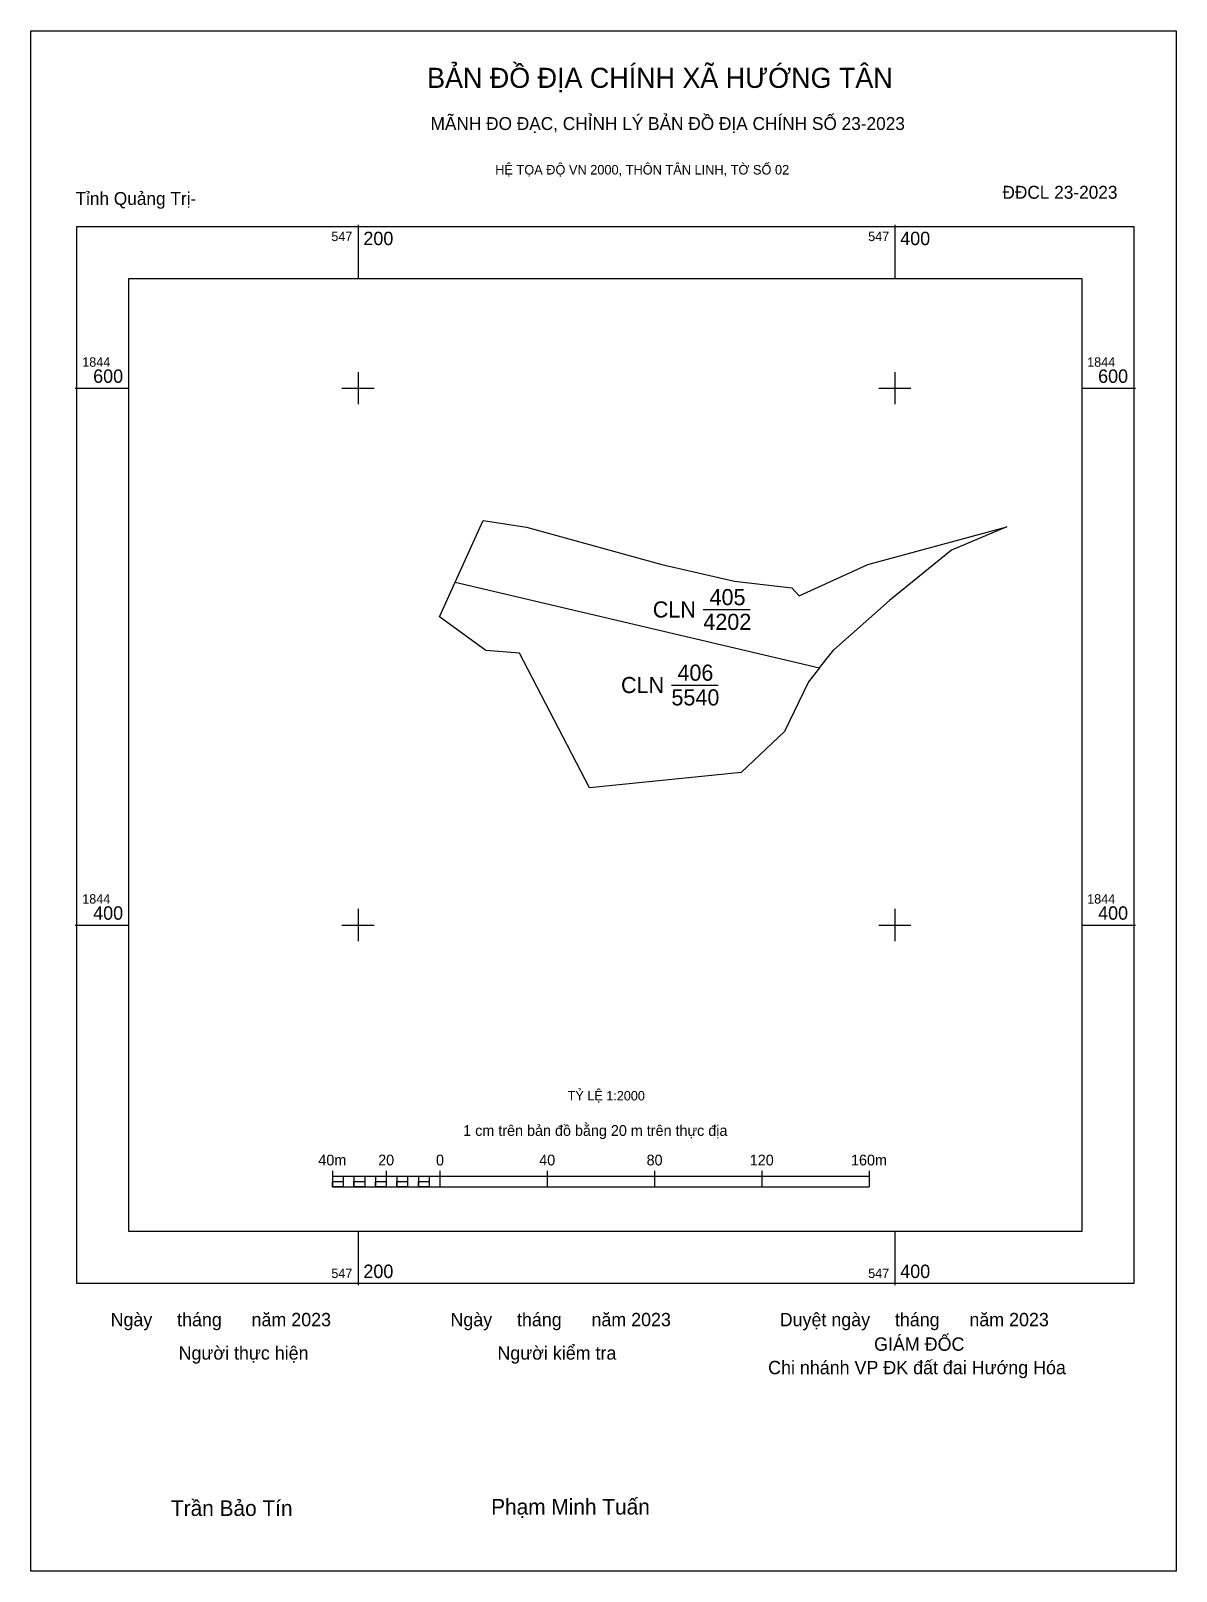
# Model space of a CAD drawing. Extents: x 547078 to 547505, y 1844159 to 1844733.
import ezdxf

# ---------------------------------------------------------------- set-up
doc = ezdxf.new("R2010")
doc.units = 0
for name, color, linetype in [('Level 10', 7, 'Continuous'), ('Level 13', 7, 'Continuous'), ('Level 15', 7, 'Continuous'), ('Level 23', 7, 'Continuous'), ('Level 27', 7, 'Continuous'), ('Level 6', 7, 'Continuous'), ('Level 62', 7, 'Continuous'), ('Level 63', 7, 'Continuous'), ('Level 9', 7, 'Continuous')]:
    doc.layers.add(name, color=color, linetype=linetype)

msp = doc.modelspace()

# ---------------------------------------------------------------- linework, layer by layer
at = {"layer": 'Level 10'}
for points in [[(547236.24, 1844527.73), (547246.65, 1844550.78)], [(547262.74, 1844548.23), (547313.15, 1844534.31), (547340.3, 1844528.17), (547361.62, 1844525.64), (547364.29, 1844522.69), (547389.94, 1844534.36), (547441.73, 1844548.3), (547421.16, 1844539.7)], [(547371.89, 1844495.8), (547375.76, 1844500.65), (547377.22, 1844502.48)]]:
    msp.add_lwpolyline(points, dxfattribs=at)
msp.add_lwpolyline([(547230.4, 1844514.79), (547236.25, 1844527.75), (547371.9, 1844495.82), (547367.78, 1844490.65), (547358.84, 1844472.09), (547342.77, 1844456.88), (547286.26, 1844451.1), (547260.16, 1844501.3), (547247.58, 1844502.31)], close=True, dxfattribs=at)
at = {"layer": 'Level 15'}
msp.add_lwpolyline([(547078.1, 1844733.14), (547504.81, 1844733.14), (547504.81, 1844159.31), (547078.1, 1844159.31)], close=True, dxfattribs=at)
at = {"layer": 'Level 23'}
for points in [[(547246.65, 1844550.78), (547262.74, 1844548.23)], [(547421.16, 1844539.7), (547398, 1844520.91), (547377.22, 1844502.48)]]:
    msp.add_lwpolyline(points, dxfattribs=at)
at = {"layer": 'Level 27'}
for p, q in [((547236.25, 1844527.75), (547236.26, 1844527.77)), ((547371.9, 1844495.82), (547371.91, 1844495.83)), ((547286.26, 1844451.1), (547286.27, 1844451.09))]:
    msp.add_line(p, q, dxfattribs=at)
at = {"layer": 'Level 62'}
msp.add_lwpolyline([(547114.64, 1844640.92), (547469.66, 1844640.92), (547469.66, 1844285.9), (547114.64, 1844285.9)], close=True, dxfattribs=at)
at = {"layer": 'Level 63'}
for p, q in [((547200, 1844660.92), (547200, 1844640.92)), ((547400, 1844660.92), (547400, 1844640.92)), ((547200, 1844606), (547200, 1844594)), ((547400, 1844606), (547400, 1844594)), ((547094.64, 1844600), (547114.64, 1844600)), ((547194, 1844600), (547206, 1844600)), ((547394, 1844600), (547406, 1844600)), ((547469.66, 1844600), (547489.66, 1844600)), ((547328.61, 1844517.58), (547346.05, 1844517.58)), ((547316.76, 1844489.43), (547334.2, 1844489.43)), ((547200, 1844406), (547200, 1844394)), ((547400, 1844406), (547400, 1844394)), ((547094.64, 1844400), (547114.64, 1844400)), ((547194, 1844400), (547206, 1844400)), ((547394, 1844400), (547406, 1844400)), ((547469.66, 1844400), (547489.66, 1844400)), ((547190.48, 1844308.48), (547190.48, 1844302.48)), ((547210.48, 1844308.48), (547210.48, 1844302.48)), ((547230.48, 1844308.48), (547230.48, 1844302.48)), ((547270.48, 1844308.48), (547270.48, 1844302.48)), ((547310.48, 1844308.48), (547310.48, 1844302.48)), ((547350.48, 1844308.48), (547350.48, 1844302.48)), ((547390.48, 1844308.48), (547390.48, 1844302.48)), ((547190.48, 1844306.48), (547390.48, 1844306.48)), ((547190.48, 1844302.48), (547390.48, 1844302.48)), ((547194.48, 1844306.48), (547194.48, 1844302.48)), ((547198.48, 1844306.48), (547198.48, 1844302.48)), ((547202.48, 1844306.48), (547202.48, 1844302.48)), ((547206.48, 1844306.48), (547206.48, 1844302.48)), ((547210.48, 1844306.48), (547210.48, 1844302.48)), ((547214.48, 1844306.48), (547214.48, 1844302.48)), ((547218.48, 1844306.48), (547218.48, 1844302.48)), ((547222.48, 1844306.48), (547222.48, 1844302.48)), ((547226.48, 1844306.48), (547226.48, 1844302.48)), ((547230.48, 1844306.48), (547230.48, 1844302.48)), ((547200, 1844285.9), (547200, 1844265.9)), ((547400, 1844285.9), (547400, 1844265.9))]:
    msp.add_line(p, q, dxfattribs=at)
for points in [[(547095.27, 1844660.3), (547489.04, 1844660.3), (547489.04, 1844266.52), (547095.27, 1844266.52)], [(547190.48, 1844304.48), (547194.48, 1844304.48), (547194.48, 1844302.48), (547190.48, 1844302.48)], [(547190.48, 1844304.48), (547194.48, 1844304.48), (547194.48, 1844302.48), (547190.48, 1844302.48)], [(547198.48, 1844304.48), (547202.48, 1844304.48), (547202.48, 1844302.48), (547198.48, 1844302.48)], [(547206.48, 1844304.48), (547210.48, 1844304.48), (547210.48, 1844302.48), (547206.48, 1844302.48)], [(547214.48, 1844304.48), (547218.48, 1844304.48), (547218.48, 1844302.48), (547214.48, 1844302.48)], [(547222.48, 1844304.48), (547226.48, 1844304.48), (547226.48, 1844302.48), (547222.48, 1844302.48)]]:
    msp.add_lwpolyline(points, close=True, dxfattribs=at)

# ---------------------------------------------------------------- texts
at = {"layer": 'Level 13'}
for s, p in [('405', (547330.97, 1844519.18)), ('CLN', (547309.82, 1844514.58)), ('4202', (547328.65, 1844509.98)), ('406', (547319, 1844491.03)), ('CLN', (547297.97, 1844486.43)), ('5540', (547316.77, 1844481.83))]:
    msp.add_text(s, height=6, dxfattribs=at).set_placement(p)
at = {"layer": 'Level 6'}
msp.add_text('TỶ LỆ 1:2000', height=3.5158, dxfattribs=at).set_placement((547278.11, 1844334.67))
at = {"layer": 'Level 63'}
for s, height, p in [('BẢN ĐỒ ĐỊA CHÍNH XÃ HƯỚNG TÂN', 7.4873, (547225.74, 1844711.88)), ('MÃNH ĐO ĐẠC, CHỈNH LÝ BẢN ĐỒ ĐỊA CHÍNH SỐ 23-2023', 4.8044, (547227.03, 1844696.19)), ('HỆ TỌA ĐỘ VN 2000, THÔN TÂN LINH, TỜ SỐ 02', 3.5565, (547251.1, 1844679.61)), ('547', 3.5, (547190.07, 1844654.8)), ('200', 5, (547202, 1844653.3)), ('547', 3.5, (547390.07, 1844654.8)), ('400', 5, (547402, 1844653.3)), ('1844', 3.5, (547097.27, 1844608)), ('1844', 3.5, (547471.66, 1844608)), ('600', 5, (547101.33, 1844602)), ('600', 5, (547475.72, 1844602)), ('1844', 3.5, (547097.27, 1844408)), ('1844', 3.5, (547471.66, 1844408)), ('400', 5, (547101.33, 1844402)), ('400', 5, (547475.72, 1844402)), ('1 cm trên bản đồ bằng 20 m trên thực địa', 4, (547239.19, 1844321.48)), ('40m', 4, (547185.22, 1844310.48)), ('20', 4, (547207.51, 1844310.48)), ('0', 4, (547229.06, 1844310.48)), ('40', 4, (547267.51, 1844310.48)), ('80', 4, (547307.51, 1844310.48)), ('120', 4, (547345.95, 1844310.48)), ('160m', 4, (547383.67, 1844310.48)), ('200', 5, (547202, 1844268.52)), ('400', 5, (547402, 1844268.52)), ('547', 3.5, (547190.07, 1844268.52)), ('547', 3.5, (547390.07, 1844268.52)), ('Ngày     tháng      năm 2023', 4.9766, (547107.82, 1844250.56)), ('Ngày     tháng      năm 2023', 4.9766, (547234.44, 1844250.56)), ('Duyệt ngày     tháng      năm 2023', 4.9766, (547357.11, 1844250.56)), ('Người thực hiện', 4.9766, (547133.15, 1844238.12)), ('Người kiểm tra', 4.9766, (547251.93, 1844238.12)), ('GIÁM ĐỐC', 4.977, (547392.26, 1844241.42)), ('Chi nhánh VP ĐK đất đai Hướng Hóa', 4.9766, (547352.79, 1844232.69)), ('Trần Bảo Tín', 5.8048, (547130.31, 1844179.89)), ('Phạm Minh Tuấn', 5.8048, (547249.6, 1844180.42))]:
    msp.add_text(s, height=height, dxfattribs=at).set_placement(p)
at = {"layer": 'Level 9'}
for s, p in [('ĐĐCL 23-2023', (547440.08, 1844670.59)), ('Tỉnh Quảng Trị-', (547094.75, 1844668.27))]:
    msp.add_text(s, height=4.8044, dxfattribs=at).set_placement(p)

doc.saveas('drawing.dxf')
